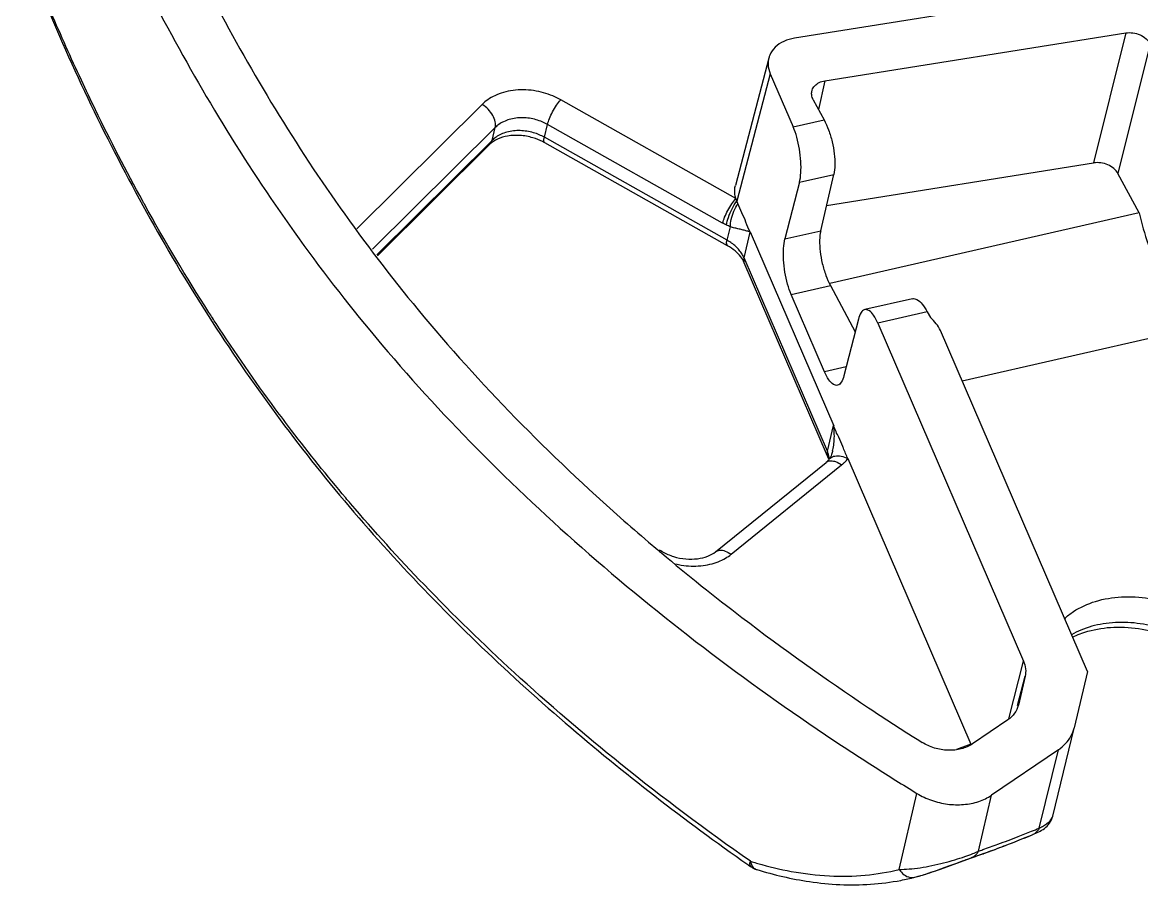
# Model space of a CAD drawing. Header units: inches. Extents: x 164842 to 166038, y -53074 to -52229.
# Drawn here: x 164869.82 to 164892.5, y -53007.34 to -52989.84 of the extents above; entities that cross this region are included whole.
import ezdxf

# ---------------------------------------------------------------- set-up
doc = ezdxf.new("R2010")
doc.units = ezdxf.units.IN
doc.header["$LTSCALE"] = 2
doc.header["$MEASUREMENT"] = 0
doc.layers.get('0').update_dxf_attribs({"linetype": 'CONTINUOUS'})

msp = doc.modelspace()

# ---------------------------------------------------------------- linework, layer by layer
at = {"color": 7, "linetype": 'Continuous'}
for p, q in [((164891.6977102805, -52989.16953025347), (164885.4627517808, -52990.16182231777)), ((164886.0767030093, -52991.02724118515), (164892.1749843849, -52990.05670240537)), ((164892.1749843849, -52990.05670240537), (164891.5227857637, -52992.69108733106)), ((164892.6683974368, -52990.27401890759), (164892.0161988156, -52992.9084038333)), ((164884.9424677905, -52990.5648352776), (164884.2651956025, -52993.14717545574)), ((164884.9711646784, -52990.88211969431), (164884.2938921613, -52993.46446112701)), ((164884.9711646784, -52990.88211969431), (164885.4355709953, -52991.95976647364)), ((164886.0767030093, -52991.02724118515), (164885.9472952359, -52991.60619892753)), ((164884.2741054714, -52993.41140198116), (164880.7242776134, -52991.41169104774)), ((164885.8422241321, -52991.41077693071), (164886.0606488321, -52991.81702555173)), ((164879.1345844218, -52991.50538088724), (164876.5947194827, -52994.02459252888)), ((164885.4355709953, -52991.95976647364), (164886.0606488321, -52991.81702555173)), ((164879.3969054959, -52991.97335517617), (164876.910750761, -52994.43929336633)), ((164879.333583104, -52992.23368998759), (164879.3969054959, -52991.97335517617)), ((164880.3933785651, -52992.17123009466), (164880.4567009569, -52991.91089528324)), ((164884.0065288149, -52993.91060621665), (164880.4567009569, -52991.91089528324)), ((164879.333583104, -52992.23368998759), (164876.9964800273, -52994.5517885558)), ((164879.2910337478, -52992.31146551508), (164877.0119187808, -52994.57204751256)), ((164879.2910337478, -52992.31146551508), (164879.333583104, -52992.23368998759)), ((164884.0970240537, -52994.25759052482), (164880.3933785651, -52992.17123009466)), ((164884.1039735237, -52994.36897075178), (164880.4003280351, -52992.28261032154)), ((164886.1122961899, -52993.55216435027), (164891.5227857637, -52992.69108733106)), ((164885.5622988508, -52993.08462436307), (164886.2573897663, -52992.92589546201)), ((164885.9927466509, -52994.06817724925), (164886.2573897663, -52992.92589546201)), ((164892.4446853831, -52993.70534702343), (164892.0161988156, -52992.9084038333)), ((164885.5622988508, -52993.08462436307), (164885.2696617032, -52994.23329878455)), ((164892.4446853831, -52993.70534702343), (164886.1800937615, -52995.13591059689)), ((164884.0970240537, -52994.25759052482), (164884.1632260796, -52993.98541678911)), ((164884.4390653801, -52994.61587969584), (164884.5657101638, -52994.09521007307)), ((164884.563737611, -52994.0906327988), (164886.2565962052, -52998.01888171712)), ((164885.2696617032, -52994.23329878455), (164885.9927466509, -52994.06817724925)), ((164884.4451619957, -52994.71525034382), (164884.4390653801, -52994.61587969593)), ((164886.1279792379, -52998.53497492222), (164884.4390653801, -52994.61587969584)), ((164886.1340758541, -52998.63434557139), (164884.4451619963, -52994.7152503451)), ((164885.3963895587, -52995.35815667397), (164886.189487585, -52995.17704715953)), ((164886.189487585, -52995.17704715953), (164886.6921998791, -52996.11204295567)), ((164886.0717258847, -52996.92526287022), (164885.3963895587, -52995.35815667397)), ((164887.8500016388, -52995.44498172806), (164886.8876105623, -52995.66475050159)), ((164888.1530683438, -52995.70872159799), (164887.1498862844, -52995.93780527956)), ((164888.1530683438, -52995.70872159799), (164888.2164749958, -52995.82665178124)), ((164886.7571246584, -52995.85719686418), (164886.4644875108, -52997.00587128559)), ((164887.1498862844, -52995.93780527956), (164890.1035501666, -53002.79173093539)), ((164891.3964295289, -53003.00020366361), (164888.4176125784, -52996.08791075047)), ((164893.6871969302, -52996.0162972168), (164888.8616315396, -52997.11824902563)), ((164886.5105527406, -52996.82505367017), (164886.0717258847, -52996.92526287022)), ((164886.1279792379, -52998.53497492222), (164886.2546240216, -52998.01430529934)), ((164886.1340758541, -52998.63434557139), (164886.1279792379, -52998.53497492222)), ((164886.1653681342, -52998.69723917344), (164886.165523315, -52998.69704305774)), ((164886.1679333405, -52998.6938220924), (164886.1654947901, -52998.69702060869)), ((164886.2352295915, -52998.52961198363), (164886.2355031085, -52998.52848841856)), ((164886.5441322533, -52998.68610411465), (164889.0376772313, -53004.47233185759)), ((164883.8612622741, -53000.57288019054), (164886.1012023827, -52998.76143980903)), ((164884.1773668301, -53000.62512365331), (164886.4173069387, -52998.81368327179)), ((164889.8025961971, -53003.96235833373), (164890.1035501666, -53002.79173093539)), ((164891.3964295289, -53003.00020366361), (164891.1290979033, -53004.14260614396)), ((164889.9829709968, -53003.68923878087), (164890.1351268147, -53003.09739488667)), ((164890.1351268147, -53003.09739488667), (164889.9981432836, -53003.68277390955)), ((164889.9981432836, -53003.68277390955), (164889.9956754477, -53003.6925049396)), ((164889.7844964841, -53003.97973606434), (164889.0661411918, -53004.46784084496)), ((164890.6943405735, -53005.93011448098), (164891.1277398428, -53004.14829753759)), ((164889.0376772313, -53004.47233185759), (164888.7423542806, -53004.57853445689)), ((164890.808615501, -53004.58806633791), (164889.4554675531, -53005.50749713962)), ((164890.4224237671, -53006.17580093348), (164890.808615501, -53004.58806633791)), ((164887.5808357081, -53007.01226321859), (164887.9431869329, -53005.47183164479)), ((164889.1884257606, -53006.64243152126), (164889.4554675531, -53005.50749713962)), ((164890.290461457, -53006.30624494715), (164890.2903715635, -53006.30628173747)), ((164888.4211446629, -53007.00390276059), (164889.3068174809, -53006.68540142089)), ((164884.6916811838, -53007.01361676456), (164884.6940335801, -53007.01436133988)), ((164887.9013243627, -53007.16960677862), (164887.9013680559, -53007.16959555919))]:
    msp.add_line(p, q, dxfattribs=at)
for points, start_tangent, end_tangent in [([(164870.5257364851, -52985.04527373562), (164870.9575671893, -52986.13533351018), (164871.4251471729, -52987.22159922329), (164873.7895691448, -52991.75656429175), (164875.2277469137, -52993.95448041014), (164876.8563624993, -52996.08423404584), (164878.8912517783, -52998.34397804844), (164881.1531017912, -53000.48959642241), (164883.6174437291, -53002.51046019566), (164886.2598087836, -53004.39594039617), (164887.0947947679, -53004.9407801773), (164887.9431866977, -53005.47183150064)], (0.3538118694294433, -0.9353166100582426), (0.8525407922775395, -0.5226606906041292)), ([(164871.7266798297, -52985.06104830559), (164872.1215248476, -52986.0477281478), (164872.5463060471, -52987.0317922524), (164874.8538390046, -52991.45932635132), (164876.2532707838, -52993.59867138204), (164877.8356065803, -52995.66848579724), (164879.8104243344, -52997.86201471854), (164882.0048796135, -52999.94349533211), (164882.5749627013, -53000.43662914151)], (0.3583372828776968, -0.9335921977500826), (0.7619999812947247, -0.6475770444563637)), ([(164869.8162832046, -52988.27595469249), (164871.8248857478, -52992.74764732141), (164874.3401132025, -52996.92663130699), (164877.3263889435, -53000.66588416593), (164880.8159706743, -53004.04011098605), (164884.5168448988, -53006.91411280857)], (0.3538867263567981, -0.9352882897312832), (0.8185641102261034, -0.5744151786380194)), ([(164891.6977102805, -52989.16953025347), (164892.1716345379, -52989.15319118763), (164892.6496025699, -52989.24894604999), (164893.0876147184, -52989.44797914221), (164893.4453797054, -52989.73197781044), (164893.6899787607, -52990.07481438382)], (0.9875713177860046, 0.1571715377745425), (0.4507602627660584, -0.8926450501241096)), ([(164871.2973031226, -52991.61419582726), (164871.0111459015, -52991.01394294731), (164870.399331285, -52989.64444484319)], (-0.4371389617422057, 0.8993939782581083), (-0.3915932453921889, 0.9201384298915098)), ([(164892.1749843849, -52990.05670240537), (164892.319446964, -52990.05543577065), (164892.46345046, -52990.09568839656), (164892.5860907903, -52990.17271964251), (164892.6683974368, -52990.27401890759)], (0.9875713177836062, 0.1571715377896119), (0.473554238235407, -0.8807646583788904)), ([(164885.4627517808, -52990.16182231777), (164885.2443058097, -52990.22775936903), (164885.0697127059, -52990.3481116642), (164884.9624459218, -52990.50578226191), (164884.9426560864, -52990.56453087724)], (-0.9875713177830154, -0.157171537793324), (-0.2530838848800023, -0.967444338044337)), ([(164884.9426560864, -52990.56453087724), (164884.9279138865, -52990.69192717174), (164884.9711646784, -52990.88211969431)], (-0.2530838847714073, -0.9674443380727455), (0.3957599196694797, -0.9183540090745002)), ([(164880.7242776134, -52991.41169104774), (164880.5639043631, -52991.33340148061), (164880.3789641259, -52991.26906690586), (164880.1765700611, -52991.22599953674), (164879.9663661732, -52991.20943841182), (164879.7587922519, -52991.22178519989), (164879.563769735, -52991.26254751131), (164879.3907911768, -52991.32809050802), (164879.2467723117, -52991.41181672099), (164879.1345844218, -52991.50538088724)], (-0.8712677885267358, 0.4908079468343308), (-0.7099875747451708, -0.7042142030003871)), ([(164885.8146798646, -52991.23661988638), (164885.8206906397, -52991.2148576414), (164885.872015321, -52991.12888140114), (164885.9620543911, -52991.06281946165), (164886.0767030093, -52991.02724118515)], (0.2166872574694233, 0.9762410729171251), (0.9875713177835161, 0.157171537790178)), ([(164880.4567009569, -52991.91089528324), (164880.4964811982, -52991.79308690124), (164880.5613010908, -52991.65684800065), (164880.6412925331, -52991.52291956827), (164880.7242776134, -52991.41169104774)], (0.236343502395308, 0.971669567741791), (0.6498904053658213, 0.7600279343638946)), ([(164885.8422241321, -52991.41077693071), (164885.8106546881, -52991.31222964988), (164885.8146798646, -52991.23661988638)], (-0.4735542381400167, 0.880764658430178), (0.2166872575799039, 0.976241072892603)), ([(164872.2557502537, -52993.46800621032), (164871.2973031226, -52991.61419582726)], (-0.4817952257063564, 0.8762838355730187), (-0.4371389617284894, 0.8993939782647749)), ([(164879.3969054959, -52991.97335517617), (164879.3963497933, -52991.85792374291), (164879.3463024257, -52991.7284544707), (164879.254382651, -52991.60465788272), (164879.1345844218, -52991.50538088724)], (0.2363435023081025, 0.9716695677630024), (-0.8431781725980678, 0.5376342337074369)), ([(164880.4567009569, -52991.91089528324), (164880.3497543514, -52991.85868769888), (164880.2264113477, -52991.8157883193), (164880.0914407015, -52991.78708186818), (164879.9512997876, -52991.77605818083), (164879.812958954, -52991.78430250762), (164879.6830184876, -52991.81146930751), (164879.5677365915, -52991.85514849539), (164879.4717167659, -52991.91096452501), (164879.3969054959, -52991.97335517617)], (-0.871267788535018, 0.4908079468196283), (-0.7099875747739963, -0.7042142029713254)), ([(164886.0606488321, -52991.81702555173), (164886.1521509776, -52992.0230724936), (164886.224138208, -52992.26326303502), (164886.2672831239, -52992.50582480053), (164886.2790242526, -52992.73744770989), (164886.2573897663, -52992.92589546201)], (0.4735542382279415, -0.8807646583829043), (-0.2257012388443971, -0.974196566809853)), ([(164879.5169129985, -52992.10967463056), (164879.41504372, -52992.166691866), (164879.333583104, -52992.23368998759)], (-0.9108476186129355, -0.4127427960208928), (-0.7099875748104989, -0.7042142029345236)), ([(164880.1718688943, -52992.07862788298), (164880.0411572533, -52992.04940669111), (164879.904011024, -52992.0366893211), (164879.7668910415, -52992.04251370702), (164879.6359181899, -52992.06725611099), (164879.5169129985, -52992.10967463056)], (-0.9604636071759209, 0.2784055661990579), (-0.9108476185721799, -0.4127427961108333)), ([(164880.2905484171, -52992.12075555562), (164880.1718688943, -52992.07862788298)], (-0.9208136275561994, 0.3900029016645811), (-0.9604636071911863, 0.2784055661463948)), ([(164880.3933785651, -52992.17123009466), (164880.2905484171, -52992.12075555562)], (-0.8712677883014605, 0.4908079472342328), (-0.9208136275522683, 0.3900029016738627)), ([(164885.5622988508, -52993.08462436307), (164885.5906138394, -52992.89490499756), (164885.5907667391, -52992.66072248411), (164885.5629884559, -52992.4146490168), (164885.5089411709, -52992.17020413992), (164885.4355709953, -52991.95976647364)], (0.2468752041545778, 0.9690472813922114), (-0.3957599197667856, 0.9183540090325666)), ([(164879.4409529632, -52992.20983120132), (164879.2910337478, -52992.31146551508)], (-0.9052491787505078, -0.4248810708557526), (-0.7099875747876049, -0.7042142029576053)), ([(164879.6498802737, -52992.14626421269), (164879.4409529632, -52992.20983120132)], (-0.9859928281797974, -0.1667877177072833), (-0.9052491787547844, -0.4248810708466408)), ([(164880.1605006162, -52992.18163093493), (164879.8995631473, -52992.1345878232), (164879.6498802737, -52992.14626421269)], (-0.9587121963234715, 0.2843781366783064), (-0.9859928281705536, -0.1667877177619299)), ([(164880.3566481406, -52992.2592834492), (164880.1605006162, -52992.18163093493)], (-0.8923818501535732, 0.4512811025474984), (-0.9587121962982859, 0.2843781367632132)), ([(164880.4003280351, -52992.28261032154), (164880.3566481406, -52992.2592834492)], (-0.8712677884558804, 0.4908079469601112), (-0.8923818500456295, 0.4512811027609505)), ([(164880.4015301655, -52992.28116873153), (164880.3846940521, -52992.25267296426), (164880.3933785651, -52992.17123009466)], (-0.7680089151925436, 0.6404391510399505), (0.2363435025050196, 0.9716695677151054)), ([(164892.0161988156, -52992.9084038333), (164891.9338921691, -52992.8071045683), (164891.8112518387, -52992.73007332235), (164891.6672483428, -52992.68982069636), (164891.5227857637, -52992.69108733106)], (-0.473554238235407, 0.8807646583788904), (-0.9875713177836062, -0.1571715377896119)), ([(164884.2741054714, -52993.41140198116), (164884.2514404882, -52993.23219061761), (164884.2652649269, -52993.14730410618)], (-0.3010247294957895, 0.9536163338743662), (0.2538191439825798, 0.9672516953450899)), ([(164873.7407166518, -52995.94548511602), (164873.5968887931, -52995.72329047565), (164872.2892319001, -52993.5287761242), (164872.2557502537, -52993.46800621032)], (-0.5463786389991807, 0.8375382873907335), (-0.481795225720692, 0.8762838355651367)), ([(164884.0065288149, -52993.91060621665), (164884.0463091753, -52993.79279754521), (164884.1111291966, -52993.65655847159), (164884.1911206183, -52993.52263015982), (164884.2741054714, -52993.41140198116)], (0.2363435023269179, 0.9716695677584258), (0.6498904053540139, 0.760027934373991)), ([(164884.0850894408, -52993.95130318922), (164884.1220201788, -52993.79439411547), (164884.1973931926, -52993.61865471015), (164884.2938921613, -52993.46446113064)], (0.1034617567447213, 0.9946334324218628), (0.6068415974939998, 0.7948227950624782)), ([(164884.2938921613, -52993.46446112701), (164884.2866478053, -52993.44685644554), (164884.2800504792, -52993.42916530769), (164884.2741054714, -52993.41140198116)], (-0.395762323856703, 0.9183529729986951), (-0.3010247743567526, 0.9536163197132619)), ([(164884.3160412771, -52993.51585776496), (164884.3086703788, -52993.49875372359), (164884.3012873885, -52993.48162162294), (164884.2938921613, -52993.46446112701)], (-0.3957599200758679, 0.9183540088993692), (-0.3957599200758679, 0.9183540088993692)), ([(164884.1632981809, -52993.98533277665), (164884.1811909273, -52993.8353391161), (164884.2356713011, -52993.66788383034), (164884.3160411384, -52993.51585744296)], (-0.01704848198103233, 0.9998546640698048), (0.5509804456506845, 0.834518153493723)), ([(164884.563737611, -52994.0906327988), (164884.4793886954, -52993.89496293867), (164884.3967734587, -52993.70317528652), (164884.3160412771, -52993.51585776496)], (-0.5090226194238462, 0.8607531428434556), (-0.3945337419449882, 0.9188814539791765)), ([(164892.4446853831, -52993.70534702343), (164892.6283999001, -52994.33964882306), (164892.8582823198, -52994.91741650883), (164893.1213780736, -52995.40651387459), (164893.4029263102, -52995.77972837417), (164893.6871969302, -52996.0162972168)], (0.234322915999578, -0.9721588198630174), (0.8642560328070924, -0.5030521938691312)), ([(164884.0850894194, -52993.95130321423), (164884.045563812, -52993.93167024207), (164884.0065288149, -52993.91060621665)], (-0.9024084462184826, 0.4308816498686665), (-0.8712622059446227, 0.4908178567376191)), ([(164884.1632260796, -52993.98541678911), (164884.1247132677, -52993.96927258102), (164884.0850894194, -52993.95130321423)], (-0.9293861361054016, 0.3691089405786209), (-0.904807962539305, 0.4258198573639698)), ([(164884.5657074886, -52994.09522107115), (164884.4976605694, -52994.07244687751), (164884.4207657544, -52994.05235280628), (164884.33786538, -52994.0324267015), (164884.2512077088, -52994.01076084736), (164884.1632260796, -52993.98541678911)], (-0.9276105832288235, 0.3735486660153959), (-0.9532134998901711, 0.302297905429612)), ([(164885.9927466509, -52994.06817724925), (164885.9711121645, -52994.25662500137), (164885.9828532932, -52994.48824791071), (164886.0259982092, -52994.73080967622), (164886.0979854395, -52994.97100021765), (164886.189487585, -52995.17704715953)], (-0.2257012388443971, -0.974196566809853), (0.4735542382279415, -0.8807646583829043)), ([(164884.1051756766, -52994.36752914014), (164884.0883395535, -52994.33903349179), (164884.0970240537, -52994.25759052482)], (-0.7680090529485771, 0.6404389858441082), (0.2363435025951471, 0.9716695676931834)), ([(164884.1533247195, -52994.29185957585), (164884.0970240537, -52994.25759052482)], (-0.8358918454059758, 0.5488941817725821), (-0.8712677885070443, 0.4908079468692866)), ([(164884.2566659354, -52994.47425421402), (164884.1039735237, -52994.36897075178)], (-0.7648567320495508, 0.6442004186885334), (-0.8712677884816977, 0.4908079469142809)), ([(164884.3422485205, -52994.45925854204), (164884.2713892332, -52994.38415876685), (164884.1883557776, -52994.31601819912), (164884.1533247195, -52994.29185957585)], (-0.6358637154495365, 0.771801357458453), (-0.8358918456207892, 0.5488941814454502)), ([(164885.3963895587, -52995.35815667397), (164885.3230193831, -52995.14771900776), (164885.2689720981, -52994.90327413083), (164885.2411938149, -52994.65720066359), (164885.2413467146, -52994.42301815014), (164885.2696617032, -52994.23329878455)], (-0.3957599197667856, 0.9183540090325666), (0.2468752041545778, 0.9690472813922114)), ([(164884.4451619963, -52994.7152503451), (164884.3714988871, -52994.59265633538), (164884.2566659354, -52994.47425421402)], (-0.3957599198152032, 0.9183540090117012), (-0.7648567320671572, 0.6442004186676292)), ([(164884.3983987646, -52994.53774230742), (164884.3422485205, -52994.45925854204)], (-0.5226934266735874, 0.852520722160009), (-0.6358637158388375, 0.7718013571377199)), ([(164884.4390653801, -52994.61587969584), (164884.3983987646, -52994.53774230742)], (-0.3957599194096824, 0.9183540091864585), (-0.5226934262867243, 0.8525207223972004)), ([(164887.8499909279, -52995.44499597002), (164887.9435432463, -52995.46118857136), (164888.0499532942, -52995.5527995537), (164888.1530683438, -52995.70872159799)], (0.9764080175642915, 0.2159337473304491), (0.4735542381245434, -0.8807646584384976)), ([(164886.88767043, -52995.664790965), (164886.8855595698, -52995.6652457262), (164886.8106098833, -52995.72585100629), (164886.7571246584, -52995.85719686418)], (-0.9804575037549879, -0.196730992297955), (-0.2468752041383175, -0.9690472813963539)), ([(164887.1498862844, -52995.93780527956), (164887.0636398889, -52995.77786320843), (164886.971482515, -52995.68304091284), (164886.88767043, -52995.664790965)], (-0.3957599196970685, 0.9183540090626108), (-0.980457503761716, -0.1967309922644234)), ([(164875.2711732152, -52998.114416319), (164874.9406138965, -52997.67397893681), (164873.7407166518, -52995.94548511602)], (-0.6064798558984347, 0.79509885196082), (-0.5463786389937761, 0.8375382873942593)), ([(164888.4176125784, -52996.08791075047), (164888.3358830678, -52995.95023489396), (164888.2164749958, -52995.82665178124)], (-0.3957599198361384, 0.9183540090026794), (-0.7666890039380703, 0.6420186689189417)), ([(164886.3339417391, -52997.19827718479), (164886.2501296542, -52997.18002723695), (164886.1579722802, -52997.08520494127), (164886.0717258847, -52996.92526287022)], (-0.980457503761716, -0.1967309922644234), (-0.3957599196970685, 0.9183540090626108)), ([(164886.4644875108, -52997.00587128559), (164886.4110022858, -52997.13721714349), (164886.3360525993, -52997.19782242357), (164886.3339417391, -52997.19827718479)], (-0.2468752041383175, -0.9690472813963539), (-0.980457503768287, -0.1967309922316756)), ([(164886.2454716646, -52998.48311803181), (164886.2644300598, -52998.3470037135), (164886.2691289184, -52998.19084687132), (164886.2546211585, -52998.01431707048)], (0.1937866391741923, 0.9810436985565789), (-0.1392094676225921, 0.9902629570595046)), ([(164886.4387676551, -52998.44091477921), (164886.3572094677, -52998.25239651548), (164886.2565962052, -52998.01888171712)], (-0.3880499787339896, 0.921638331453586), (-0.3069056895310371, 0.9517399317741579)), ([(164876.4668017738, -52999.59692195952), (164876.3695021178, -52999.48226607712), (164875.2711732152, -52998.114416319)], (-0.6486704122578463, 0.7610694424697629), (-0.6064798559101293, 0.7950988519518996)), ([(164886.4531070023, -52998.47486856489), (164886.4387676551, -52998.44091477921)], (-0.3904440172523668, 0.9206266721053836), (-0.3880499787840799, 0.9216383314324958)), ([(164886.1012023827, -52998.76143980903), (164886.1250229352, -52998.74078427123), (164886.1464415526, -52998.71932996804), (164886.1653681342, -52998.69723917344)], (0.7775578956722393, 0.628811353966958), (0.6198991488155505, 0.7846814928987149)), ([(164886.1586891919, -52998.62806897068), (164886.1279792379, -52998.53497492222)], (-0.225340083231002, 0.9742801685806014), (-0.3957599190278984, 0.9183540093509862)), ([(164886.1562331849, -52998.69905834918), (164886.1340758541, -52998.63434557139)], (-0.2436641827753271, 0.9698596630608122), (-0.3957599196494347, 0.9183540090831384)), ([(164886.1691738911, -52998.69190209015), (164886.1586891919, -52998.62806897068)], (-0.09618432182129266, 0.9953635397359992), (-0.2253400835964233, 0.9742801684960835)), ([(164886.1657098135, -52998.69718868007), (164886.1847620731, -52998.67669752964), (164886.2804711393, -52998.63215875273)], (0.6154350698308646, 0.7881875885994899), (0.9824167309085117, 0.1867012769935787)), ([(164886.1751838446, -52998.68323878544), (164886.1671688926, -52998.69320011365)], (-0.6157704405751673, -0.7879256084897003), (-0.6311211104208143, -0.7756843069066168)), ([(164886.2044802351, -52998.62544812308), (164886.1751838446, -52998.68323878544)], (-0.3040198167234839, -0.952665707916171), (-0.6157704416966814, -0.7879256076132276)), ([(164886.2357000139, -52998.52858674069), (164886.2329503957, -52998.53873242923), (164886.2044802351, -52998.62544812308)], (-0.2517149712877594, -0.9678014120828728), (-0.3040198170820431, -0.9526657078017456)), ([(164886.2355081452, -52998.52848964128), (164886.2454716646, -52998.48311803181)], (0.2359166357907383, 0.971773297100296), (0.1937866391647165, 0.9810436985584505)), ([(164886.2804711393, -52998.63215875273), (164886.4066645899, -52998.63546740778)], (0.9824167308721373, 0.1867012771849788), (0.9793697632698812, -0.2020763885086446)), ([(164886.4066645899, -52998.63546740778), (164886.544132068, -52998.68610433833)], (0.9793697632694345, -0.2020763885108101), (0.8831786673935276, -0.4690367165382608)), ([(164886.5441323326, -52998.68610429853), (164886.4531070023, -52998.47486856489)], (-0.3951576867709828, 0.9186133041632948), (-0.3904440171325613, 0.920626672156194)), ([(164886.4592702202, -52998.77745531222), (164886.4835490244, -52998.75413825514), (164886.5441322533, -52998.68610411465)], (0.7351944799188858, 0.6778562360093763), (0.6198998389830274, 0.7846809476652384)), ([(164886.1012176651, -52998.76145894978), (164886.1835089357, -52998.7296729618), (164886.2043600381, -52998.72864285972)], (0.7814706472677393, 0.6239420064869334), (0.9999932007685122, -0.00368760311668333)), ([(164886.2043600381, -52998.72864285972), (164886.2959935281, -52998.74676755352)], (0.999993200768535, -0.00368760311049706), (0.9398682448212089, -0.3415372342464291)), ([(164886.2959935281, -52998.74676755352), (164886.4173069387, -52998.81368327179)], (0.9398682449846316, -0.3415372337967097), (0.8021014475091391, -0.5971877995268688)), ([(164886.4173069387, -52998.81368327179), (164886.4592702202, -52998.77745531222)], (0.7775578960806941, 0.6288113534618823), (0.7351944801226872, 0.6778562357883358)), ([(164884.568623452, -53006.84702799079), (164881.9436636851, -53004.8776375893), (164879.7804800321, -53003.01991045278), (164877.9556982759, -53001.23955266205), (164876.4668017738, -52999.59692195952)], (-0.8194735750471025, 0.5731169686892202), (-0.6486704122733784, 0.7610694424565245)), ([(164882.5749627013, -53000.43662914151), (164882.7287816017, -53000.56673817598)], (0.7619999812873248, -0.6475770444650711), (0.7649876926785355, -0.6440448975423768)), ([(164882.7867932702, -53000.57269832759), (164882.724955707, -53000.5379671692)], (-0.8720147677541971, 0.489479565271722), (-0.8717681283127637, 0.4899186978040956)), ([(164882.7287816017, -53000.56673817598), (164882.7662965443, -53000.59828616305)], (0.7649876926025009, -0.6440448976326896), (0.7657093066354302, -0.6431867984745089)), ([(164882.7855910048, -53000.57413921241), (164882.7787627207, -53000.5699959925), (164882.7532021963, -53000.57336419541)], (-0.7678238296592728, 0.640661038777424), (-0.8998958883510556, -0.4361047926002011)), ([(164882.7662965443, -53000.59828616305), (164884.3970196852, -53001.90433487223), (164886.9648918171, -53003.73594057273), (164888.0477764715, -53004.4376855643)], (0.765709306201516, -0.6431867989910808), (0.845908613338752, -0.5333278709005463)), ([(164882.7867932707, -53000.57269831248), (164883.0129836316, -53000.66918211492), (164883.2594287962, -53000.71781305872), (164883.4987212983, -53000.71379155089), (164883.7050571016, -53000.66177455699), (164883.8612622741, -53000.57288019054)], (0.8720147885846827, -0.4894795281619154), (0.7775578959749245, 0.6288113535926719)), ([(164883.5620443595, -53000.85787836221), (164883.7488855526, -53000.82753504476), (164883.9178540812, -53000.77461902418), (164884.0626633515, -53000.70420600432)], (0.9957120104674049, 0.0925072549098639), (0.862630591325862, 0.5058344224237745)), ([(164883.8612775556, -53000.57289933017), (164883.9435691022, -53000.54111331808), (164884.0560536828, -53000.55820802961), (164884.1773668301, -53000.62512365331)], (0.781470547521979, 0.6239421314158055), (0.8021014474746513, -0.5971877995731906)), ([(164884.0626633515, -53000.70420600432), (164884.1773668301, -53000.62512365331)], (0.8626305915177219, 0.5058344220965844), (0.7775578960155671, 0.6288113535424152)), ([(164883.0581474568, -53000.82039138214), (164883.168505433, -53000.84271663578), (164883.3657455473, -53000.86296951012), (164883.5620443595, -53000.85787836221)], (0.9726375446181085, -0.2323278003151084), (0.9957120104681298, 0.09250725490206173)), ([(164890.928487773, -53001.93007686827), (164891.1136452002, -53001.78661195408), (164891.5626893664, -53001.57902682584), (164892.0879524453, -53001.4876912323), (164892.6459545073, -53001.52016569945), (164893.1905055736, -53001.67376207429), (164893.6765291045, -53001.93576604293), (164894.0637933195, -53002.28448958947), (164894.3202414805, -53002.69106627345)], (0.7377000051026726, 0.6751286562363628), (0.3957599197540129, -0.918354009038071)), ([(164894.1935966969, -53003.21173589622), (164893.9638010959, -53002.83716615437), (164893.6248526613, -53002.51120419001), (164893.201111041, -53002.25451491735), (164892.7202544352, -53002.08286814547), (164892.2140340708, -53002.00771444623), (164891.7172667162, -53002.03450603162), (164891.2645070194, -53002.16131833877), (164891.0733466915, -53002.25454890701)], (-0.3957599229071712, 0.9183540076792337), (-0.8695942486031606, -0.4937669924127215)), ([(164891.0953903676, -53002.30351268831), (164891.406394451, -53002.18511069279), (164891.9351165871, -53002.10261546741), (164892.5048504879, -53002.141594116), (164893.0635189166, -53002.30193154488), (164893.5587963162, -53002.56871704014), (164893.9475973085, -53002.91556937011)], (0.897420281771546, 0.4411766515411701), (0.6523736378513201, -0.7578975106415342)), ([(164890.1035501666, -53002.79173093539), (164890.1444616729, -53002.9458349595), (164890.1351268147, -53003.09739488667)], (0.3957599197443434, -0.918354009042238), (-0.2278528174335751, -0.9736955856876326)), ([(164889.9957417492, -53003.69252209359), (164889.92292047, -53003.84683369516), (164889.7844964841, -53003.97973606434)], (-0.2504787109459501, -0.9681221076717829), (-0.8271281963283604, -0.5620132977417822)), ([(164890.808615501, -53004.58806633791), (164890.9569197152, -53004.46124928233), (164891.0650330285, -53004.3109262626), (164891.1277213158, -53004.14837147384)], (0.8271281963085427, 0.5620132977709484), (0.2366201964046528, 0.9716022245000387)), ([(164889.0661411918, -53004.46784084496), (164888.8412889306, -53004.56777184693), (164888.5744330707, -53004.59680177266), (164888.2986415871, -53004.55140898254), (164888.0477764715, -53004.43768556421)], (-0.8271281963037233, -0.5620132977780414), (-0.8459343953612709, 0.5332869759751883)), ([(164887.9431866977, -53005.47183150064), (164888.2395713968, -53005.61183437306), (164888.563578023, -53005.68859247231), (164888.8899806385, -53005.69634430657), (164889.1956711728, -53005.63433551577), (164889.4554675345, -53005.50749715216)], (0.8525427208678198, -0.522657544760711), (0.8271281963084961, 0.562013297771017)), ([(164890.6282419984, -53006.07573458406), (164890.6943750302, -53005.92996878815)], (0.5731757686248652, 0.819432448870128), (0.2363671064957523, 0.971663826107994)), ([(164890.6710660536, -53005.9839990051), (164890.6766426787, -53005.97448993922), (164890.6943401228, -53005.93011437156)], (0.5268996624149413, 0.8499274944058586), (0.2359133193314387, 0.971774102228508)), ([(164890.2640279765, -53006.24002216997), (164890.4224237671, -53006.17580093348)], (0.9278887318442801, 0.3728572130406136), (0.9255744647840755, 0.3785655955573249)), ([(164890.4224242692, -53006.17580136024), (164890.3810867011, -53006.2400515921), (164890.3264909947, -53006.287606893), (164890.2904535217, -53006.30622559439)], (-0.4283212134456849, -0.9036265479236518), (-0.925240601748489, -0.3793808493797416)), ([(164890.4127409631, -53006.25121674741), (164890.52503877, -53006.18215281392)], (0.8909983790897217, 0.4540064850412255), (0.7945072909516226, 0.6072546126829451)), ([(164890.4224237671, -53006.17580093348), (164890.5106476604, -53006.12692050101), (164890.5844208853, -53006.07588466039)], (0.8930623776098209, 0.4499328724353151), (0.7844840893708623, 0.620148944628602)), ([(164890.52503877, -53006.18215281392), (164890.6282419984, -53006.07573458406)], (0.7945072911230769, 0.6072546124586213), (0.5731757685068205, 0.8194324489526977)), ([(164890.5844208853, -53006.07588466039), (164890.6401587749, -53006.02448641671), (164890.6710660536, -53005.9839990051)], (0.7844840892923907, 0.6201489447278682), (0.5268996620565096, 0.8499274946280629)), ([(164889.5853943583, -53006.50133876235), (164889.9967644803, -53006.34572156006)], (0.9387321587768257, 0.3446475505182074), (0.9319736159404413, 0.3625261082886291)), ([(164889.7958201219, -53006.50236945152), (164889.841493229, -53006.48457963601), (164890.2616171901, -53006.31587144908)], (0.932199844439419, 0.3619439874167317), (0.9246042967717585, 0.3809289886464429)), ([(164889.7960207615, -53006.50289181314), (164889.8790435145, -53006.4706814989), (164890.2623592494, -53006.31772380808)], (0.9329387691833068, 0.3600350718398652), (0.9259707798544713, 0.3775951732420614)), ([(164889.9967644803, -53006.34572156006), (164890.2640279765, -53006.24002216997)], (0.931973615910644, 0.3625261083652315), (0.9278887318440417, 0.372857213041207)), ([(164890.2623592494, -53006.31772380808), (164890.2903722221, -53006.30628333269)], (0.9259707798807558, 0.3775951731776043), (0.9255719753386041, 0.3785716820732825)), ([(164890.2904685954, -53006.30626246543), (164890.4127409631, -53006.25121674741)], (0.9260680162245944, 0.3773566341351962), (0.8909983792524896, 0.4540064847217897)), ([(164889.1884257606, -53006.64243152126), (164889.279518339, -53006.61090555815)], (0.9458499539384622, 0.3246041660770993), (0.9441642519256844, 0.32947513621761)), ([(164889.279518339, -53006.61090555815), (164889.5853943583, -53006.50133876235)], (0.944164251998314, 0.3294751360094782), (0.9387321587475801, 0.3446475505978652)), ([(164889.3060627518, -53006.68567298138), (164889.3344817448, -53006.67543092564), (164889.7960207615, -53006.50289181314)], (0.9410136900032015, 0.3383684902980165), (0.932938769186688, 0.3600350718311031)), ([(164889.3068254994, -53006.6853993928), (164889.4355163212, -53006.63860342095)], (0.9410007948935589, 0.3384043498681573), (0.9385987558426133, 0.3450106890093386)), ([(164889.4355163212, -53006.63860342095), (164889.7958201219, -53006.50236945152)], (0.9385987558616994, 0.3450106889574148), (0.9321998444356737, 0.3619439874263776)), ([(164884.562734626, -53006.9284386413), (164884.5676377265, -53006.84633867149)], (-0.3374400219577094, 0.9413470303672183), (0.2304263157788499, 0.9730897764320544)), ([(164884.5676377265, -53006.84633867149), (164884.6264370895, -53006.97014115593)], (0.2043049964475267, -0.9789072828550087), (0.6915895490769156, -0.7222907278981147)), ([(164884.568623452, -53006.84702799079), (164884.606318769, -53006.858602766)], (0.9551928468830742, -0.2959841638726774), (0.9566995005050886, -0.2910774222321511)), ([(164884.606318769, -53006.858602766), (164884.7166649979, -53006.89126488362)], (0.9566995006765208, -0.2910774216686964), (0.9610134705616215, -0.276501554062735)), ([(164888.2451028015, -53006.93479531493), (164888.4840644544, -53006.87989509294), (164888.7141381566, -53006.81609386735)], (0.979717283878753, 0.2003847391126355), (0.9577332276974378, 0.2876578950146295)), ([(164888.4255293529, -53007.00232498021), (164888.5696896852, -53006.94967374441), (164888.7282504457, -53006.89096825427), (164888.8644693399, -53006.84102726298), (164888.9688457409, -53006.80374032341)], (0.9408817423690756, 0.3387352164693427), (0.9434053079147237, 0.331642013319069)), ([(164888.7141381566, -53006.81609386735), (164888.9153177314, -53006.75110326663)], (0.957733227709502, 0.2876578949744633), (0.9443442724508002, 0.3289588045475739)), ([(164888.9153177314, -53006.75110326663), (164889.0726816861, -53006.6923101428)], (0.9443442723664245, 0.3289588047897915), (0.927709891984935, 0.3733019639826452)), ([(164888.9688457409, -53006.80374032341), (164889.0436961572, -53006.77777330997)], (0.9434053079411583, 0.3316420132438718), (0.9461198023131919, 0.3238167995500643)), ([(164889.0436961572, -53006.77777330997), (164889.2150070872, -53006.71815000814)], (0.9461205592764003, 0.3238145878655123), (0.9427577708952399, 0.3334783132628542)), ([(164889.1009043752, -53006.74656769873), (164889.0436963877, -53006.77777393266)], (-0.8097770782517155, -0.5867376615985332), (-0.9326026833498506, -0.3609047450625419)), ([(164889.0726816861, -53006.6923101428), (164889.1884257606, -53006.64243152126)], (0.9277098918516126, 0.3733019643139708), (0.9069584961334548, 0.4212199974969635)), ([(164889.1498338752, -53006.70081170313), (164889.1009043752, -53006.74656769873)], (-0.6433455353702734, -0.7655759414448291), (-0.8097770780989374, -0.5867376618093879)), ([(164889.1884257606, -53006.64243152126), (164889.1498338752, -53006.70081170313)], (-0.457043007188733, -0.8894445961272011), (-0.6433455350623054, -0.7655759417036273)), ([(164889.2150070872, -53006.71815000814), (164889.3060937665, -53006.68566252295)], (0.9427577708385126, 0.3334783134232249), (0.9410146601160227, 0.33836579237081)), ([(164884.5168448988, -53006.91411280857), (164884.5815705217, -53006.95945721037)], (0.8185641099815968, -0.5744151789864508), (0.8194652754493008, -0.5731288357191614)), ([(164884.582786864, -53006.95799300561), (164884.562734626, -53006.9284386413)], (-0.765594262753712, 0.6433237325317636), (-0.3374400229750235, 0.9413470300025466)), ([(164884.5815493602, -53006.95946557953), (164884.641531189, -53006.99413334348)], (0.819453182639355, -0.5731461257499975), (0.9056555672196416, -0.4240141431179734)), ([(164884.6264370895, -53006.97014115593), (164884.6919560154, -53007.01283264074)], (0.6915895492500297, -0.7222907277323591), (0.9437125993772812, -0.3307665789897385)), ([(164884.641531189, -53006.99413334348), (164884.687121724, -53007.01217305112)], (0.905655567603041, -0.4240141422990672), (0.9505681922832905, -0.310515880140255)), ([(164884.6988181671, -53007.01580389405), (164885.7655435935, -53007.25909961468), (164887.0027903593, -53007.31279444611), (164887.6167050379, -53007.23349007451)], (0.956231991678852, -0.2926096001328321), (0.98188473396931, 0.1894792051862612)), ([(164884.7166649979, -53006.89126488362), (164885.3979026811, -53007.05167718173), (164886.1705790889, -53007.14253363081), (164886.8967137601, -53007.12834570942), (164887.5808357081, -53007.01226321859)], (0.9610134705201414, -0.2765015542069039), (0.9698842789447172, 0.243566182907)), ([(164887.5808347988, -53007.01226417592), (164887.6833171087, -53007.12058345557), (164887.8050776527, -53007.17324708864), (164887.901301255, -53007.16951462694)], (0.5529008081500828, -0.8332470800110765), (0.9699694049304387, 0.2432269588242444)), ([(164887.5808357081, -53007.01226321859), (164887.7832758916, -53007.00304440055)], (0.9999885080962004, 0.004794129278128425), (0.9966156059425827, 0.08220300476076786)), ([(164887.7832758916, -53007.00304440055), (164888.0084583267, -53006.97674866519)], (0.9966156059571429, 0.08220300458424189), (0.989164172694728, 0.1468136214973063)), ([(164888.0084583267, -53006.97674866519), (164888.2451028015, -53006.93479531493)], (0.9891641726853415, 0.1468136215605481), (0.979717283887132, 0.2003847390716693)), ([(164888.156877624, -53007.09444110627), (164888.2208827354, -53007.07352022558)], (0.9522840970685679, 0.3052130378445559), (0.9488167606380105, 0.3158270962605844)), ([(164888.1569493359, -53007.09465837329), (164888.19857515, -53007.08105352452)], (0.9515973655435249, 0.3073474481602585), (0.9494729900260072, 0.3138487553122903)), ([(164888.19857515, -53007.08105352452), (164888.2209183007, -53007.07362582809)], (0.949472990208215, 0.3138487547610643), (0.9484094940692565, 0.3170479956714709)), ([(164888.2208827354, -53007.07352022558), (164888.2346870074, -53007.0689087079), (164888.4024402163, -53007.0106125713), (164888.4211446356, -53007.00390268477)], (0.9488167606786284, 0.3158270961385587), (0.941001957883433, 0.3384011159253848)), ([(164888.2209183007, -53007.07362582809), (164888.4255923672, -53007.00230278588)], (0.9484094938255551, 0.3170479964004733), (0.9408775554931686, 0.3387468458439122)), ([(164887.6167050379, -53007.23349007451), (164887.9013078212, -53007.16954209793)], (0.9818847339803718, 0.1894792051289387), (0.9684610186349064, 0.2491651167090601)), ([(164887.9013721589, -53007.16961145444), (164887.9534583383, -53007.15573855857), (164888.023950768, -53007.13572735538)], (0.9682621995330044, 0.2499366178764297), (0.9595986072915303, 0.2813725517603934)), ([(164887.9262030811, -53007.16164235735), (164888.0237485419, -53007.13504992388)], (0.968705361645947, 0.2482134611949868), (0.9609784003754959, 0.2766234155160281)), ([(164888.0237485419, -53007.13504992388), (164888.0731416394, -53007.12049481255)], (0.9609784000974684, 0.2766234164818844), (0.9575109240947546, 0.2883970010926071)), ([(164888.023950768, -53007.13572735538), (164888.1569493359, -53007.09465837329)], (0.9595986073176764, 0.2813725516712249), (0.9515973652853125, 0.3073474489597266)), ([(164888.0731416394, -53007.12049481255), (164888.156877624, -53007.09444110627)], (0.9575109242421233, 0.2883970006033266), (0.9522840970460241, 0.3052130379148938))]:
    msp.add_spline(points, degree=3, dxfattribs=dict(at, start_tangent=start_tangent, end_tangent=end_tangent))

doc.saveas('drawing.dxf')
